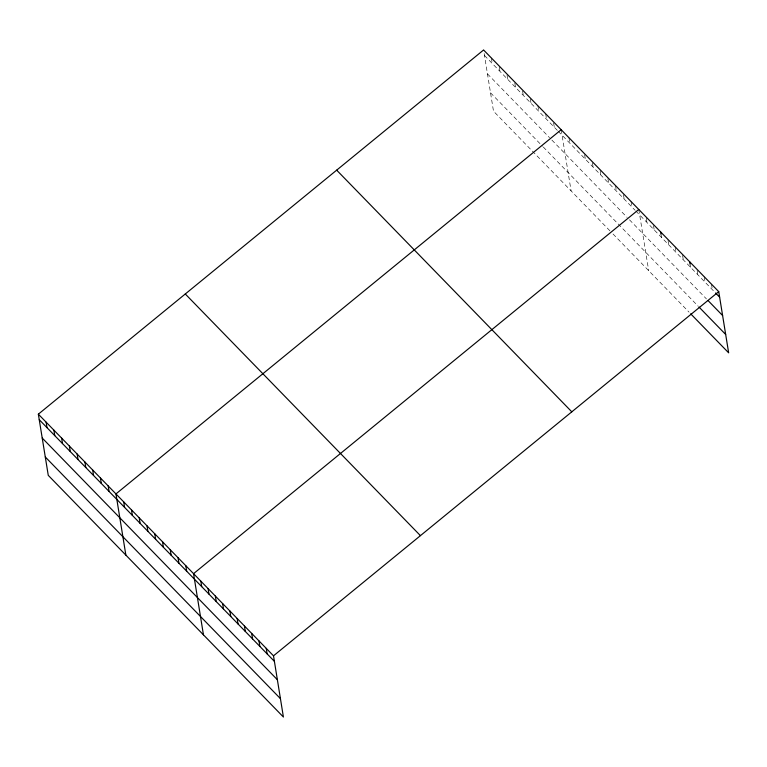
<?xml version="1.0" encoding="UTF-8"?>
<svg xmlns="http://www.w3.org/2000/svg" width="767" height="767" viewBox="0 0 767 767"><rect width="100%" height="100%" fill="white"/><g stroke="black" fill="none" stroke-linecap="round" stroke-linejoin="round"><path stroke-width="0.58" stroke-dasharray="3.83 2.88" d="M484.485 55.492L557.427 130.457M558.203 131.253L635.028 210.206M635.805 211.002L714.786 292.179M487.457 73.872L549.536 137.667M551.866 140.064L627.138 217.416M629.467 219.803L706.455 298.929M490.525 92.797L542.518 146.229M543.295 147.024L698.219 306.244M609.899 230.79L493.497 111.177L483.593 49.98M613.006 233.983L689.082 312.169M711.469 284.173L712.361 289.686M704.202 276.705L705.094 282.218M697.117 270.339L697.826 274.749M690.022 263.973L690.559 267.28M682.572 255.401L683.292 259.812M675.133 246.83L676.024 252.343M668.038 240.454L668.757 244.865M660.953 234.088L661.49 237.396M653.503 225.517L654.222 229.927M646.236 218.049L646.945 222.459M638.786 209.477L648.7 270.665M631.03 201.5L631.922 207.013M623.446 194.636L624.165 199.046M615.508 185.556L616.4 191.069M607.924 178.682L608.643 183.092M600.168 170.705L600.877 175.116M592.412 162.729L593.121 167.139M584.646 154.761L585.365 159.172M568.951 137.705L569.843 143.218M561.185 129.728L571.099 190.925M553.611 122.854L554.32 127.264M545.673 113.784L546.564 119.297M537.907 105.808L538.798 111.32M530.333 98.933L531.042 103.344M522.567 90.957L523.286 95.367M514.81 82.98L515.52 87.39M507.045 75.013L507.764 79.423M499.288 67.036L500.007 71.446M491.35 57.956L492.241 63.469"/><path stroke-width="1.15" d="M38.35 414.17L273.503 655.823L283.406 717.02L48.263 475.358L38.35 414.17L483.593 49.98L718.737 291.642L728.65 352.83L690.693 313.828M561.185 129.728L115.951 493.919L125.865 555.107M638.786 209.477L193.552 573.658L203.456 634.855M273.503 655.823L718.737 291.642M715.592 293.004L719.628 297.155M708.075 300.587L722.61 315.534M699.025 307.068L725.678 334.46M336.665 170.159L571.808 411.821M185.278 293.982L420.431 535.644M39.242 419.683L274.394 661.336M42.223 438.053L277.366 679.715M45.282 456.979L280.434 698.641M689.667 261.768L690.022 263.973M660.598 231.883L660.953 234.088M266.235 648.355L267.127 653.867M258.958 640.886L259.86 646.399M251.691 633.417L252.583 638.93M244.424 625.949L245.315 631.462M237.156 618.48L238.048 623.993M229.889 611.011L230.781 616.524M222.622 603.543L223.513 609.056M215.354 596.074L216.246 601.587M208.087 588.605L208.979 594.118M200.82 581.137L201.711 586.64M185.787 565.691L186.678 571.204M178.03 557.714L178.922 563.227M170.264 549.738L171.166 555.25M162.508 541.761L163.4 547.274M154.752 533.784L155.643 539.297M146.986 525.817L147.878 531.33M139.23 517.84L140.121 523.353M131.473 509.863L132.365 515.376M123.708 501.886L124.599 507.399M108.185 485.942L109.087 491.455M100.429 477.966L101.321 483.478M92.673 469.989L93.564 475.502M84.907 462.012L85.799 467.525M77.151 454.045L78.042 459.558M69.394 446.068L70.286 451.581M61.628 438.091L62.52 443.604M53.872 430.114L54.764 435.627M46.106 422.138L47.008 427.65"/></g></svg>
